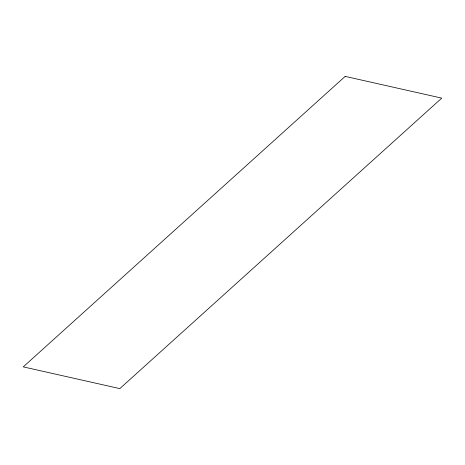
<?xml version="1.0" encoding="UTF-8"?>
<svg xmlns="http://www.w3.org/2000/svg" width="465" height="465" viewBox="0 0 465 465"><rect width="100%" height="100%" fill="white"/><g stroke="black" fill="none" stroke-linecap="round" stroke-linejoin="round"><path stroke-width="0.7" d="M345.181 76.394L23.25 366.879L119.819 388.606L441.75 98.121L345.181 76.394"/></g></svg>
